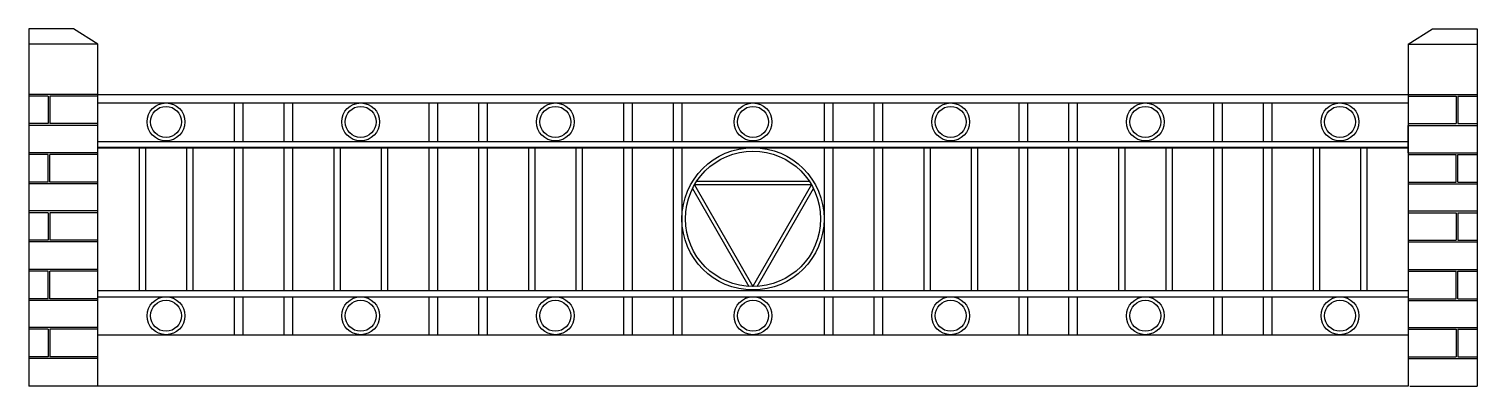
# Model space of a CAD drawing. Header units: metres. Extents: x 175 to 4385, y 433 to 1471.
import ezdxf

# ---------------------------------------------------------------- set-up
doc = ezdxf.new("R2010")
doc.units = ezdxf.units.M
for name, color, linetype in [('2', 2, 'Continuous'), ('3', 3, 'Continuous'), ('4', 4, 'Continuous'), ('7', 7, 'Continuous')]:
    doc.layers.add(name, color=color, linetype=linetype)

msp = doc.modelspace()

# ---------------------------------------------------------------- linework, layer by layer
at = {"layer": '2'}
for points in [[(304.78, 1470.53), (175.04, 1470.53)], [(375.48, 1425.91), (304.78, 1470.53)], [(4184.84, 1425.91), (4255.55, 1470.53)], [(4255.55, 1470.53), (4385.28, 1470.53)], [(4184.84, 1425.91), (4184.84, 433), (375.48, 433), (375.48, 1425.91)]]:
    msp.add_lwpolyline(points, dxfattribs=at)
at = {"layer": '3'}
for p, q in [((375.48, 1280.5), (175.04, 1280.5)), ((230.59, 1275.5), (175.04, 1275.5)), ((230.59, 1275.5), (230.59, 1195.5)), ((375.48, 1275.5), (235.59, 1275.5)), ((235.59, 1275.5), (235.59, 1195.5)), ((4184.84, 1280.5), (4385.28, 1280.5)), ((4184.84, 1275.5), (4324.73, 1275.5)), ((4324.73, 1275.5), (4324.73, 1195.5)), ((4329.73, 1275.5), (4385.28, 1275.5)), ((4329.73, 1275.5), (4329.73, 1195.5)), ((3052.84, 1255.5), (3052.84, 1143.5)), ((3077.84, 1255.5), (3077.84, 1143.5)), ((3197.84, 1255.5), (3197.84, 1143.5)), ((3222.84, 1255.5), (3222.84, 1143.5)), ((3618.84, 1255.5), (3618.84, 1143.5)), ((3643.84, 1255.5), (3643.84, 1143.5)), ((3763.84, 1255.5), (3763.84, 1143.5)), ((3788.84, 1255.5), (3788.84, 1143.5)), ((230.59, 1195.5), (175.04, 1195.5)), ((375.48, 1190.5), (175.04, 1190.5)), ((375.48, 1195.5), (235.59, 1195.5)), ((375.48, 1110.5), (375.48, 1190.5)), ((4184.84, 1195.5), (4324.73, 1195.5)), ((4184.84, 1190.5), (4385.28, 1190.5)), ((4184.84, 1110.5), (4184.84, 1190.5)), ((4329.73, 1195.5), (4385.28, 1195.5)), ((375.48, 1110.5), (175.04, 1110.5)), ((230.59, 1105.5), (175.04, 1105.5)), ((230.59, 1025.5), (230.59, 1105.5)), ((375.48, 1105.5), (235.59, 1105.5)), ((235.59, 1025.5), (235.59, 1105.5)), ((4184.84, 1110.5), (4385.28, 1110.5)), ((4184.84, 1105.5), (4324.73, 1105.5)), ((4324.73, 1025.5), (4324.73, 1105.5)), ((4329.73, 1105.5), (4385.28, 1105.5)), ((4329.73, 1025.5), (4329.73, 1105.5)), ((230.59, 1025.5), (175.04, 1025.5)), ((375.48, 1020.5), (175.04, 1020.5)), ((375.48, 1025.5), (235.59, 1025.5)), ((4184.84, 1025.5), (4324.73, 1025.5)), ((4184.84, 1020.5), (4385.28, 1020.5)), ((4329.73, 1025.5), (4385.28, 1025.5)), ((375.48, 941.75), (175.04, 941.75)), ((230.59, 936.75), (175.04, 936.75)), ((230.59, 936.75), (230.59, 856.75)), ((375.48, 936.75), (235.59, 936.75)), ((235.59, 936.75), (235.59, 856.75)), ((4184.84, 941.75), (4385.28, 941.75)), ((4184.84, 936.75), (4324.73, 936.75)), ((4324.73, 936.75), (4324.73, 856.75)), ((4329.73, 936.75), (4385.28, 936.75)), ((4329.73, 936.75), (4329.73, 856.75)), ((230.59, 856.75), (175.04, 856.75)), ((375.48, 851.75), (175.04, 851.75)), ((375.48, 856.75), (235.59, 856.75)), ((4184.84, 856.75), (4324.73, 856.75)), ((4184.84, 851.75), (4385.28, 851.75)), ((4329.73, 856.75), (4385.28, 856.75)), ((375.48, 771.75), (175.04, 771.75)), ((230.59, 766.75), (175.04, 766.75)), ((230.59, 686.75), (230.59, 766.75)), ((375.48, 766.75), (235.59, 766.75)), ((235.59, 686.75), (235.59, 766.75)), ((4184.84, 771.75), (4385.28, 771.75)), ((4184.84, 766.75), (4324.73, 766.75)), ((4324.73, 686.75), (4324.73, 766.75)), ((4329.73, 766.75), (4385.28, 766.75)), ((4329.73, 686.75), (4329.73, 766.75)), ((230.59, 686.75), (175.04, 686.75)), ((375.48, 681.75), (175.04, 681.75)), ((375.48, 686.75), (235.59, 686.75)), ((4184.84, 686.75), (4324.73, 686.75)), ((4184.84, 681.75), (4385.28, 681.75)), ((4329.73, 686.75), (4385.28, 686.75)), ((375.48, 603), (175.04, 603)), ((230.59, 598), (175.04, 598)), ((230.59, 598), (230.59, 518)), ((375.48, 598), (235.59, 598)), ((235.59, 598), (235.59, 518)), ((4184.84, 603), (4385.28, 603)), ((4184.84, 598), (4324.73, 598)), ((4324.73, 598), (4324.73, 518)), ((4329.73, 598), (4385.28, 598)), ((4329.73, 598), (4329.73, 518)), ((230.59, 518), (175.04, 518)), ((375.48, 513), (175.04, 513)), ((375.48, 518), (235.59, 518)), ((4184.84, 518), (4324.73, 518)), ((4184.84, 513), (4385.28, 513)), ((4329.73, 518), (4385.28, 518))]:
    msp.add_line(p, q, dxfattribs=at)
for points in [[(375.48, 1127.5), (4184.84, 1127.5)], [(2444.31, 1027.16), (2116.01, 1027.16)], [(2104.26, 1006.81), (2268.41, 722.49)], [(2291.91, 722.49), (2456.06, 1006.81)], [(2274.34, 712.23), (2274.39, 712.14)], [(2285.94, 712.14), (2285.98, 712.23)]]:
    msp.add_lwpolyline(points, dxfattribs=at)
msp.add_lwpolyline([(2280.16, 722.14), (2450.49, 1017.16), (2109.83, 1017.16)], close=True, dxfattribs=at)
for centre, radius in [((573.48, 1200.5), 55), ((573.48, 1200.5), 45), ((1139.48, 1200.5), 55), ((1139.48, 1200.5), 45), ((1705.48, 1200.5), 55), ((1705.48, 1200.5), 45), ((2280.16, 1200.5), 55), ((2280.16, 1200.5), 45), ((2854.84, 1200.5), 55), ((2854.84, 1200.5), 45), ((3420.84, 1200.5), 55), ((3420.84, 1200.5), 45), ((3986.84, 1200.5), 55), ((3986.84, 1200.5), 45), ((2280.16, 918.82), 196.68), ((573.48, 637.14), 55), ((573.48, 637.14), 45), ((1139.48, 637.14), 55), ((1139.48, 637.14), 45), ((1705.48, 637.14), 55), ((1705.48, 637.14), 45), ((2280.16, 637.14), 55), ((2280.16, 637.14), 45), ((2854.84, 637.14), 55), ((2854.84, 637.14), 45), ((3420.84, 637.14), 55), ((3420.84, 637.14), 45), ((3986.84, 637.14), 55), ((3986.84, 637.14), 45)]:
    msp.add_circle(centre, radius, dxfattribs=at)
at = {"layer": '4'}
for p, q in [((175.04, 1470.53), (175.04, 433)), ((4385.28, 1470.53), (4385.28, 433)), ((375.48, 582.14), (4184.84, 582.14)), ((375.48, 433), (175.04, 433)), ((4190.17, 433), (4385.28, 433))]:
    msp.add_line(p, q, dxfattribs=at)
at = {"layer": '7'}
for p, q in [((375.48, 1425.91), (175.04, 1425.91)), ((4184.84, 1425.91), (4385.28, 1425.91)), ((771.48, 1255.5), (771.48, 1143.5)), ((796.48, 1255.5), (796.48, 1143.5)), ((916.48, 1255.5), (916.48, 1143.5)), ((941.48, 1255.5), (941.48, 1143.5)), ((1337.48, 1255.5), (1337.48, 1143.5)), ((1362.48, 1255.5), (1362.48, 1143.5)), ((1482.48, 1255.5), (1482.48, 1143.5)), ((1507.48, 1255.5), (1507.48, 1143.5)), ((1903.48, 1255.5), (1903.48, 1143.5)), ((1928.48, 1255.5), (1928.48, 1143.5)), ((2048.48, 1255.5), (2048.48, 1143.5)), ((2073.48, 1255.5), (2073.48, 1143.5)), ((2486.84, 1255.5), (2486.84, 1143.5)), ((2511.84, 1255.5), (2511.84, 1143.5)), ((2631.84, 1255.5), (2631.84, 1143.5)), ((2656.84, 1255.5), (2656.84, 1143.5)), ((495.48, 1125.5), (495.48, 710.14)), ((513.48, 1125.5), (513.48, 710.14)), ((633.48, 1125.5), (633.48, 712.14)), ((651.48, 1125.5), (651.48, 712.14)), ((771.48, 1125.5), (771.48, 710.14)), ((796.48, 1125.5), (796.48, 710.14)), ((916.48, 1125.5), (916.48, 710.14)), ((941.48, 1125.5), (941.48, 710.14)), ((1061.48, 1125.5), (1061.48, 710.14)), ((1079.48, 1125.5), (1079.48, 710.14)), ((1199.48, 1125.5), (1199.48, 712.14)), ((1217.48, 1125.5), (1217.48, 712.14)), ((1337.48, 1125.5), (1337.48, 710.14)), ((1362.48, 1125.5), (1362.48, 710.14)), ((1482.48, 1125.5), (1482.48, 710.14)), ((1507.48, 1125.5), (1507.48, 710.14)), ((1627.48, 1125.5), (1627.48, 712.14)), ((1645.48, 1125.5), (1645.48, 712.14)), ((1765.48, 1125.5), (1765.48, 710.14)), ((1783.48, 1125.5), (1783.48, 710.14)), ((1903.48, 1125.5), (1903.48, 710.14)), ((1928.48, 1125.5), (1928.48, 710.14)), ((2048.48, 1125.5), (2048.48, 710.14)), ((2073.48, 1125.5), (2073.48, 710.14)), ((2486.84, 1125.5), (2486.84, 710.14)), ((2511.84, 1125.5), (2511.84, 710.14)), ((2631.84, 1125.5), (2631.84, 710.14)), ((2656.84, 1125.5), (2656.84, 710.14)), ((2776.84, 1125.5), (2776.84, 710.14)), ((2794.84, 1125.5), (2794.84, 710.14)), ((2914.84, 1125.5), (2914.84, 712.14)), ((2932.84, 1125.5), (2932.84, 712.14)), ((3052.84, 1125.5), (3052.84, 710.14)), ((3077.84, 1125.5), (3077.84, 710.14)), ((3197.84, 1125.5), (3197.84, 710.14)), ((3222.84, 1125.5), (3222.84, 710.14)), ((3342.84, 1125.5), (3342.84, 712.14)), ((3360.84, 1125.5), (3360.84, 712.14)), ((3480.84, 1125.5), (3480.84, 710.14)), ((3498.84, 1125.5), (3498.84, 710.14)), ((3618.84, 1125.5), (3618.84, 710.14)), ((3643.84, 1125.5), (3643.84, 710.14)), ((3763.84, 1125.5), (3763.84, 710.14)), ((3788.84, 1125.5), (3788.84, 710.14)), ((3908.84, 1125.5), (3908.84, 712.14)), ((3926.84, 1125.5), (3926.84, 712.14)), ((4046.84, 1125.5), (4046.84, 710.14)), ((4064.84, 1125.5), (4064.84, 710.14)), ((375.48, 710.14), (4184.84, 710.14)), ((375.48, 692.14), (4184.84, 692.14)), ((771.48, 692.14), (771.48, 582.14)), ((796.48, 692.14), (796.48, 582.14)), ((916.48, 692.14), (916.48, 582.14)), ((941.48, 692.14), (941.48, 582.14)), ((1337.48, 692.14), (1337.48, 582.14)), ((1362.48, 692.14), (1362.48, 582.14)), ((1482.48, 692.14), (1482.48, 582.14)), ((1507.48, 692.14), (1507.48, 582.14)), ((1903.48, 692.14), (1903.48, 582.14)), ((1928.48, 692.14), (1928.48, 582.14)), ((2048.48, 692.14), (2048.48, 582.14)), ((2073.48, 692.14), (2073.48, 582.14)), ((2486.84, 692.14), (2486.84, 582.14)), ((2511.84, 692.14), (2511.84, 582.14)), ((2631.84, 692.14), (2631.84, 582.14)), ((2656.84, 692.14), (2656.84, 582.14)), ((3052.84, 692.14), (3052.84, 582.14)), ((3077.84, 692.14), (3077.84, 582.14)), ((3197.84, 692.14), (3197.84, 582.14)), ((3222.84, 692.14), (3222.84, 582.14)), ((3618.84, 692.14), (3618.84, 582.14)), ((3643.84, 692.14), (3643.84, 582.14)), ((3763.84, 692.14), (3763.84, 582.14)), ((3788.84, 692.14), (3788.84, 582.14))]:
    msp.add_line(p, q, dxfattribs=at)
for points in [[(375.48, 1280.5), (4184.84, 1280.5)], [(375.48, 1255.5), (4184.84, 1255.5)], [(375.48, 1143.5), (4184.84, 1143.5)], [(375.48, 1125.5), (4184.84, 1125.5)]]:
    msp.add_lwpolyline(points, dxfattribs=at)
msp.add_circle((2280.16, 918.82), 206.68, dxfattribs=at)

doc.saveas('drawing.dxf')
